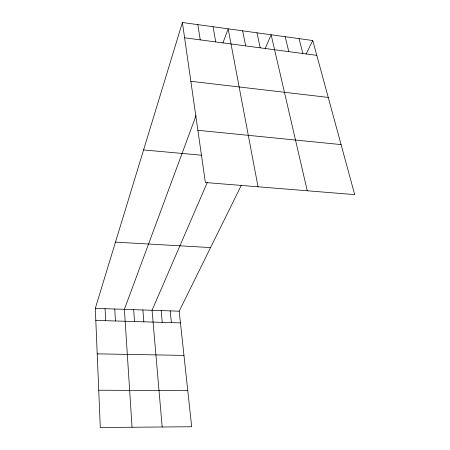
<?xml version="1.0" encoding="UTF-8"?>
<svg xmlns="http://www.w3.org/2000/svg" width="450" height="450" viewBox="0 0 450 450"><rect width="100%" height="100%" fill="white"/><g stroke="black" fill="none" stroke-linecap="round" stroke-linejoin="round"><path stroke-width="0.67" d="M241.386 185.147L179.179 311.186L191.678 426.746L100.294 427.5L95.304 308.363L182.407 22.5L312.761 40.528L354.696 194.614L205.369 182.526L182.407 22.5M196.059 115.588L124.391 309.341L132.036 427.236M222.907 43.014L228.156 28.828L258.036 186.789M207.326 182.385L152.055 310.275L162.174 426.988M265.14 48.623L271.131 34.768L307.249 190.772M306.084 54.056L312.761 40.528M98.73 390.218L187.774 390.651M97.211 353.858L183.96 355.393M95.811 320.406L180.444 322.892M95.304 308.363L179.179 311.186M115.487 242.128L210.572 247.573M143.578 149.934L201.69 155.216M197.876 130.303L341.083 144.591M190.845 81.298L328.241 97.419M184.601 37.794L316.794 55.356M299.031 38.627L302.878 53.511M285.154 36.709L288.816 51.637M256.956 32.811L260.229 47.841M242.634 30.831L245.7 45.911M213.075 26.741L215.719 41.929M197.826 24.632L200.25 39.876M170.196 310.882L171.382 322.627M161.156 310.579L162.259 322.358M142.892 309.966L143.837 321.817M133.672 309.656L134.528 321.542M114.761 309.021L115.448 320.979M105.069 308.694L105.66 320.692"/></g></svg>
